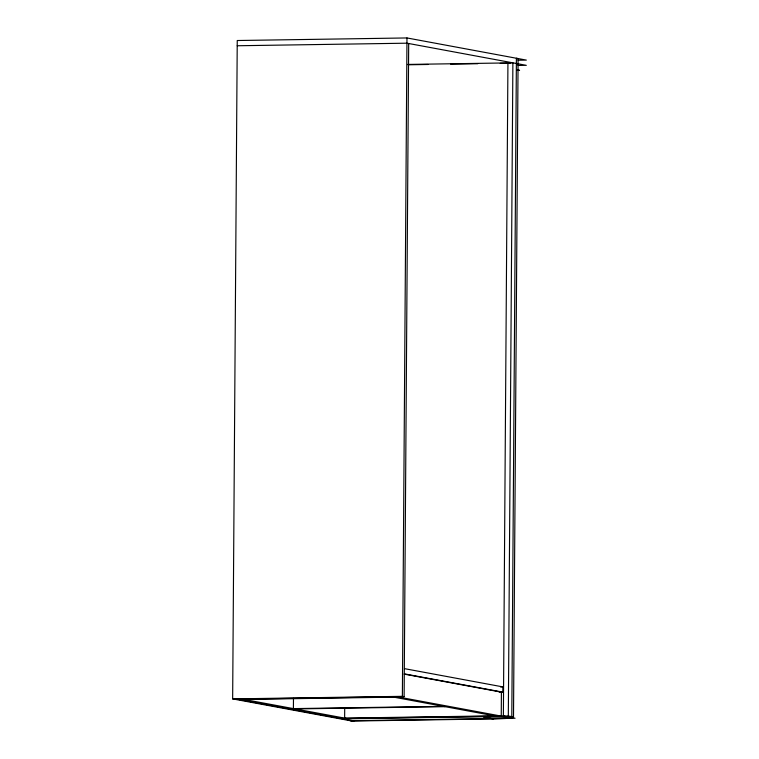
<?xml version="1.0" encoding="UTF-8"?>
<svg xmlns="http://www.w3.org/2000/svg" width="759" height="759" viewBox="0 0 759 759"><rect width="100%" height="100%" fill="white"/><g stroke="black" fill="none" stroke-linecap="round" stroke-linejoin="round"><path stroke-width="1.14" d="M518.055 58.993A29.99 1.879 0.4 0 0 516.405 58.253L511.803 716.638A29.99 1.879 0.4 0 1 493.464 718.906L352.024 721.05L232.652 698.906L237.244 40.521L406.976 37.95L526.348 60.094L518.093 60.217M293.477 698.356L293.401 708.612L443.332 706.344M344.709 707.853L344.633 718.118L494.555 715.851M408.684 43.51L404.12 696.658L402.374 696.335L406.976 37.95M499.27 692.189L502.828 692.132L502.866 686.895L404.452 668.641M493.464 718.906L483.511 717.065L511.803 716.638L508.321 715.993L512.885 62.845L407.45 64.439M513.501 717.302L518.093 58.917M237.216 45.758L406.938 43.187L526.31 65.331L518.065 65.454M408.01 64.781L428.104 64.477M450.571 64.135L477.753 63.718M500.219 63.386L509.669 63.244M517.221 70.359L519.583 70.321L517.372 69.913M500.494 686.933L502.866 686.895M232.652 698.906L402.374 696.335M233.497 699.058L236.324 699.02L354.007 720.851L351.18 720.889M234.389 699.229L404.12 696.658M243.914 699.428L393.836 697.16M295.147 708.934L445.068 706.667M341.427 718.517L508.321 715.993M343.163 718.839L505.114 716.392M350.288 720.727L515.057 718.232L503.369 716.069L507.932 62.912L510.257 63.348M404.414 673.878L502.828 692.132M404.158 674.115L501.414 692.161L501.253 716.098L397.052 696.771M392.099 696.838L496.301 716.173M242.168 699.105L346.379 718.441M506.851 716.714A24.743 1.556 0.4 0 1 491.718 718.583M516.367 63.49A29.99 1.879 0.4 0 1 518.018 64.23"/></g></svg>
